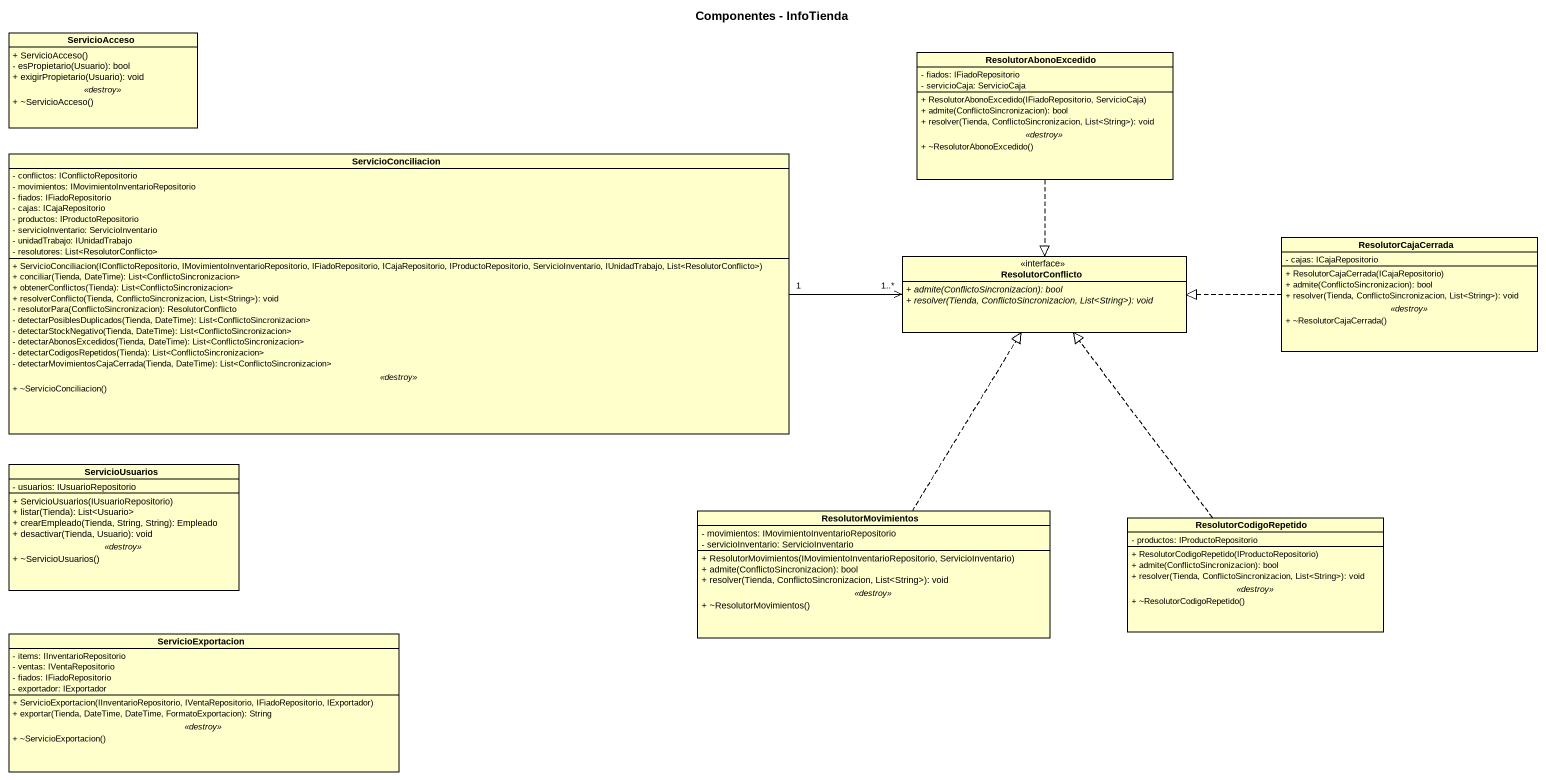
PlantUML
@startuml
title Componentes - InfoTienda
hide circle
hide empty members
skinparam classAttributeIconSize 0
class ServicioAcceso {
  + ServicioAcceso()
  - esPropietario(Usuario): bool
  + exigirPropietario(Usuario): void
  .. <<destroy>> ..
  + ~ServicioAcceso()
}
class ResolutorAbonoExcedido {
  - fiados: IFiadoRepositorio
  - servicioCaja: ServicioCaja
  --
  + ResolutorAbonoExcedido(IFiadoRepositorio, ServicioCaja)
  + admite(ConflictoSincronizacion): bool
  + resolver(Tienda, ConflictoSincronizacion, List<String>): void
  .. <<destroy>> ..
  + ~ResolutorAbonoExcedido()
}
class ServicioConciliacion {
  - conflictos: IConflictoRepositorio
  - movimientos: IMovimientoInventarioRepositorio
  - fiados: IFiadoRepositorio
  - cajas: ICajaRepositorio
  - productos: IProductoRepositorio
  - servicioInventario: ServicioInventario
  - unidadTrabajo: IUnidadTrabajo
  - resolutores: List<ResolutorConflicto>
  --
  + ServicioConciliacion(IConflictoRepositorio, IMovimientoInventarioRepositorio, IFiadoRepositorio, ICajaRepositorio, IProductoRepositorio, ServicioInventario, IUnidadTrabajo, List<ResolutorConflicto>)
  + conciliar(Tienda, DateTime): List<ConflictoSincronizacion>
  + obtenerConflictos(Tienda): List<ConflictoSincronizacion>
  + resolverConflicto(Tienda, ConflictoSincronizacion, List<String>): void
  - resolutorPara(ConflictoSincronizacion): ResolutorConflicto
  - detectarPosiblesDuplicados(Tienda, DateTime): List<ConflictoSincronizacion>
  - detectarStockNegativo(Tienda, DateTime): List<ConflictoSincronizacion>
  - detectarAbonosExcedidos(Tienda, DateTime): List<ConflictoSincronizacion>
  - detectarCodigosRepetidos(Tienda): List<ConflictoSincronizacion>
  - detectarMovimientosCajaCerrada(Tienda, DateTime): List<ConflictoSincronizacion>
  .. <<destroy>> ..
  + ~ServicioConciliacion()
}
class ResolutorCajaCerrada {
  - cajas: ICajaRepositorio
  --
  + ResolutorCajaCerrada(ICajaRepositorio)
  + admite(ConflictoSincronizacion): bool
  + resolver(Tienda, ConflictoSincronizacion, List<String>): void
  .. <<destroy>> ..
  + ~ResolutorCajaCerrada()
}
interface ResolutorConflicto {
  {abstract} + admite(ConflictoSincronizacion): bool
  {abstract} + resolver(Tienda, ConflictoSincronizacion, List<String>): void
}
class ServicioUsuarios {
  - usuarios: IUsuarioRepositorio
  --
  + ServicioUsuarios(IUsuarioRepositorio)
  + listar(Tienda): List<Usuario>
  + crearEmpleado(Tienda, String, String): Empleado
  + desactivar(Tienda, Usuario): void
  .. <<destroy>> ..
  + ~ServicioUsuarios()
}
class ResolutorMovimientos {
  - movimientos: IMovimientoInventarioRepositorio
  - servicioInventario: ServicioInventario
  --
  + ResolutorMovimientos(IMovimientoInventarioRepositorio, ServicioInventario)
  + admite(ConflictoSincronizacion): bool
  + resolver(Tienda, ConflictoSincronizacion, List<String>): void
  .. <<destroy>> ..
  + ~ResolutorMovimientos()
}
class ResolutorCodigoRepetido {
  - productos: IProductoRepositorio
  --
  + ResolutorCodigoRepetido(IProductoRepositorio)
  + admite(ConflictoSincronizacion): bool
  + resolver(Tienda, ConflictoSincronizacion, List<String>): void
  .. <<destroy>> ..
  + ~ResolutorCodigoRepetido()
}
class ServicioExportacion {
  - items: IInventarioRepositorio
  - ventas: IVentaRepositorio
  - fiados: IFiadoRepositorio
  - exportador: IExportador
  --
  + ServicioExportacion(IInventarioRepositorio, IVentaRepositorio, IFiadoRepositorio, IExportador)
  + exportar(Tienda, DateTime, DateTime, FormatoExportacion): String
  .. <<destroy>> ..
  + ~ServicioExportacion()
}
ResolutorAbonoExcedido ..|> ResolutorConflicto
ServicioConciliacion "1" -right-> "1..*" ResolutorConflicto
ResolutorCajaCerrada .left.|> ResolutorConflicto
ResolutorMovimientos .up.|> ResolutorConflicto
ResolutorCodigoRepetido .up.|> ResolutorConflicto
@enduml
